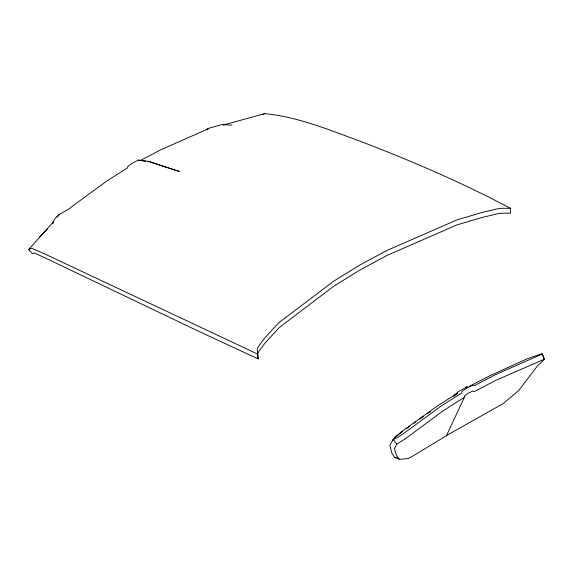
<?xml version="1.0" encoding="UTF-8"?>
<svg xmlns="http://www.w3.org/2000/svg" width="573" height="573" viewBox="0 0 573 573"><rect width="100%" height="100%" fill="white"/><g stroke="black" fill="none" stroke-linecap="round" stroke-linejoin="round"><path stroke-width="0.86" d="M446.424 435.767L464.359 397.361L464.667 395.721L468.542 392.985L472.739 391.065L474.544 391.481L496.068 380.214L544.028 359.371L544.35 358.963L542.466 354.386M52.788 223.062C55.366 213.765 66.525 212.003 72.8 205.9L107.574 180.524L127.5 167.896L127.944 166.234L133.158 162.703L138.48 160.146L148.987 161.443L179.593 171.585L149.94 161.966M53.124 222.926L53.69 221.479M52.823 223.169L53.447 221.808L28.65 249.549L32.525 253.703L34.366 252.972L45.253 257.972L199.547 331.71L258.151 358.891L257.234 349.537L258.086 347.016L264.404 338.328L278.757 322.785L333.593 281.236L359.572 265.177L386.832 250.494L456.975 219.896L482.817 212.232L497.357 208.873L501.891 208.293L510.342 208.264L510.572 213.156L502.113 213.185L497.586 213.779L482.867 217.26L457.161 224.817L387.119 255.386L359.93 270.026L334.016 286.042L279.252 327.534L265.106 342.983L258.552 351.786L257.678 354.307L258.151 358.891M464.359 397.361L443.316 410.669L405.763 438.46L396.831 444.132L394.317 448.437L396.523 455.506L399.46 459.353L408.04 458.529L411.779 456.695L451.23 432.837L503.166 403.607L518.737 390.485L537.66 365.674L541.714 362.165L544.35 358.963M57.185 217.153L59.169 214.438M544.028 359.371L542.43 353.921L494.95 374.907L474.573 385.55L472.61 385.278L467.289 387.828L462.074 391.359L461.63 393.021L441.704 405.648L403.485 433.596L396.552 438.144L393.3 439.563L389.833 445.121L391.782 452.871L394.503 457.433L399.46 459.353M392.455 440.229L394.962 437.206L403.127 430.488L436.748 406.429L457.419 393.221L453.53 396.294M206.903 129.799L208.02 128.495L221.866 124.556L231.979 125.179M39.566 237L47.58 228.856M394.575 437.772L402.59 431.39M466.114 387.627L467.253 386.589L457.748 392.075L454.103 395.47M454.239 395.678L457.419 393.221M406.121 428.869L409.681 426.333M414 423.246L415.446 422.222M419.773 419.135L423.375 416.564M427.709 413.484L430.588 411.421M138.48 160.146L140.442 160.419L160.82 149.782L208.3 128.789L208.02 128.495M469.137 386.503L489.994 375.687L527.762 358.526L542.151 353.627L542.43 353.921M263.15 114.428L264.726 113.647C297.903 116.82 328.888 129.82 359.894 141.123C411.242 160.748 461.774 182.465 510.342 208.264M28.65 249.549L31.572 248.259L43.519 253.381L257.707 354.121M223.119 125.093L264.726 113.647M394.503 457.433L397.182 457.634M140.442 160.419L145.621 161.264M147.347 161.543L149.073 161.822M393.3 439.563L396.831 444.132"/></g></svg>
